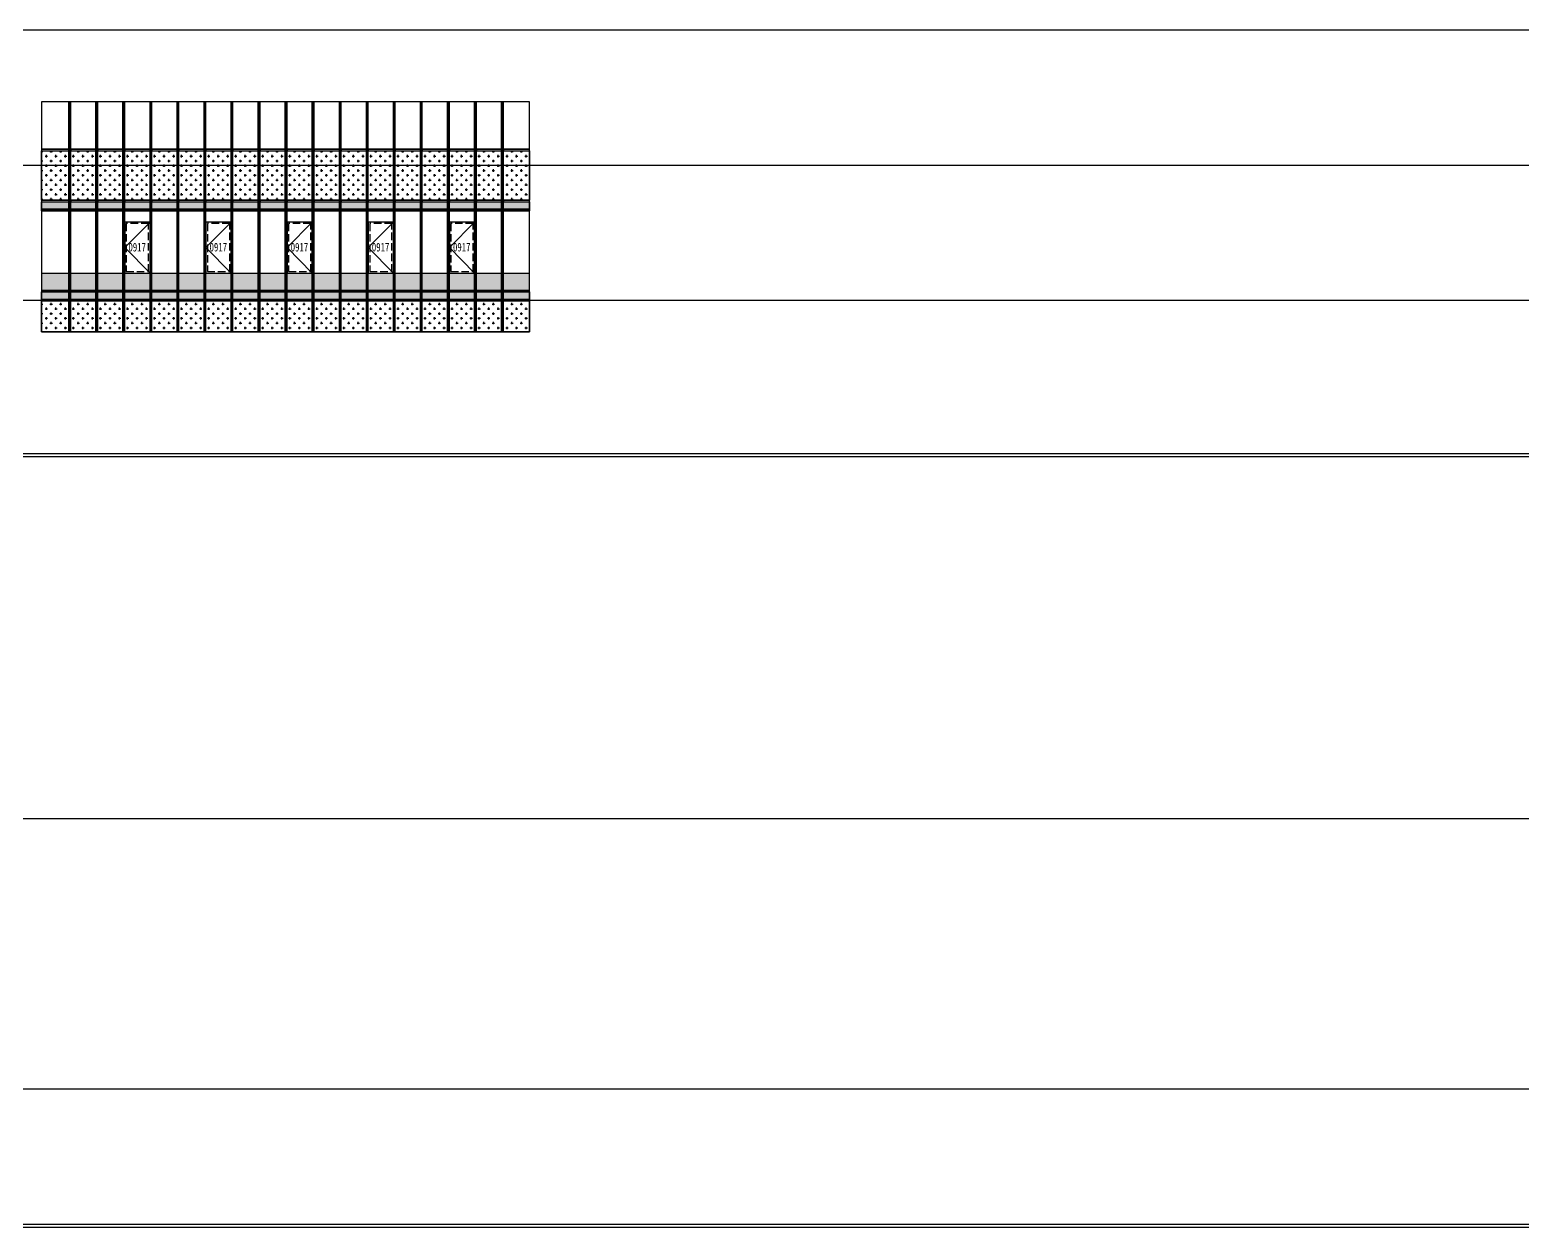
# Model space of a CAD drawing. Extents: x -483182 to 812890, y -390528 to -214858.
# Drawn here: x 407848 to 457506, y -390528 to -350670 of the extents above; entities that cross this region are included whole.
import ezdxf

# ---------------------------------------------------------------- set-up
doc = ezdxf.new("R2010")
doc.units = 0
doc.header["$LTSCALE"] = 1000
doc.header["$MEASUREMENT"] = 0
doc.linetypes.add('DASH', pattern=[0.35, 0.25, -0.1])
doc.layers.add('04-不打印_辅助线', color=165, linetype='Continuous', plot=False)
for name, color, linetype in [('05-填充_156', 156, 'Continuous'), ('05-填充_168', 168, 'Continuous'), ('05-填充_18', 18, 'Continuous'), ('05-填充_天正', 14, 'Continuous'), ('A-C_幕墙龙骨', 133, 'Continuous'), ('A-C_窗', 140, 'Continuous')]:
    doc.layers.add(name, color=color, linetype=linetype)
doc.styles.get("Standard").update_dxf_attribs({"font": 'STXIHEI_0.TTF', "width": 0.75})
pattern_1 = [(0, (-26772, 317429.43), (158.75, 158.75), [79.375, -238.125]), (90, (-26732.32, 317389.74), (-158.75, 158.75), [79.375, -238.125])]
pattern_2 = [(0, (-27672, 317429.43), (158.75, 158.75), [79.375, -238.125]), (90, (-27632.32, 317389.74), (-158.75, 158.75), [79.375, -238.125])]
pattern_3 = [(0, (-28572, 317429.43), (158.75, 158.75), [79.375, -238.125]), (90, (-28532.32, 317389.74), (-158.75, 158.75), [79.375, -238.125])]
pattern_4 = [(0, (-29472, 317429.43), (158.75, 158.75), [79.375, -238.125]), (90, (-29432.32, 317389.74), (-158.75, 158.75), [79.375, -238.125])]
pattern_5 = [(0, (-30372, 317429.43), (158.75, 158.75), [79.375, -238.125]), (90, (-30332.32, 317389.74), (-158.75, 158.75), [79.375, -238.125])]
pattern_6 = [(0, (-31272, 317429.43), (158.75, 158.75), [79.375, -238.125]), (90, (-31232.32, 317389.74), (-158.75, 158.75), [79.375, -238.125])]
pattern_7 = [(0, (-17772, 317429.43), (158.75, 158.75), [79.375, -238.125]), (90, (-17732.32, 317389.74), (-158.75, 158.75), [79.375, -238.125])]
pattern_8 = [(0, (-18672, 317429.43), (158.75, 158.75), [79.375, -238.125]), (90, (-18632.32, 317389.74), (-158.75, 158.75), [79.375, -238.125])]
pattern_9 = [(0, (-19572, 317429.43), (158.75, 158.75), [79.375, -238.125]), (90, (-19532.32, 317389.74), (-158.75, 158.75), [79.375, -238.125])]
pattern_10 = [(0, (-20472, 317429.43), (158.75, 158.75), [79.375, -238.125]), (90, (-20432.32, 317389.74), (-158.75, 158.75), [79.375, -238.125])]
pattern_11 = [(0, (-21372, 317429.43), (158.75, 158.75), [79.375, -238.125]), (90, (-21332.32, 317389.74), (-158.75, 158.75), [79.375, -238.125])]
pattern_12 = [(0, (-22272, 317429.43), (158.75, 158.75), [79.375, -238.125]), (90, (-22232.32, 317389.74), (-158.75, 158.75), [79.375, -238.125])]
pattern_13 = [(0, (-23172, 317429.43), (158.75, 158.75), [79.375, -238.125]), (90, (-23132.32, 317389.74), (-158.75, 158.75), [79.375, -238.125])]
pattern_14 = [(0, (-24072, 317429.43), (158.75, 158.75), [79.375, -238.125]), (90, (-24032.32, 317389.74), (-158.75, 158.75), [79.375, -238.125])]
pattern_15 = [(0, (-24972, 317429.43), (158.75, 158.75), [79.375, -238.125]), (90, (-24932.32, 317389.74), (-158.75, 158.75), [79.375, -238.125])]
pattern_16 = [(0, (-25872, 317429.43), (158.75, 158.75), [79.375, -238.125]), (90, (-25832.32, 317389.74), (-158.75, 158.75), [79.375, -238.125])]
pattern_17 = [(0, (-16842, 317429.43), (158.75, 158.75), [79.375, -238.125]), (90, (-16802.32, 317389.74), (-158.75, 158.75), [79.375, -238.125])]
pattern_18 = [(0, (-32172, 317429.43), (158.75, 158.75), [79.375, -238.125]), (90, (-32132.32, 317389.74), (-158.75, 158.75), [79.375, -238.125])]

# ---------------------------------------------------------------- blocks, each defined once
blk = doc.blocks.new('*U722')
blk.add_lwpolyline([(0, 0), (840, 0), (840, 1700), (0, 1700)], close=True)
blk.add_lwpolyline([(840, 1700), (0, 850), (840, 0)])
at = {"linetype": 'DASH'}
blk.add_lwpolyline([(50, 50), (790, 50), (790, 1650), (50, 1650)], close=True, dxfattribs=at)
at = {"layer": '04-不打印_辅助线', "width": 0.75}
blk.add_text('0917', height=285.4, dxfattribs=at).set_placement((121, 723))
blk = doc.blocks.new('jdtyrs')
at = {"layer": '05-填充_156'}
h = blk.add_hatch(dxfattribs=at)
h.set_pattern_fill('CROSS', color=136, scale=100)
h.set_pattern_definition(pattern_18)
h.paths.add_polyline_path([(0, 5875), (917, 5875), (917, 4225), (0, 4225)])
h = blk.add_hatch(dxfattribs=at)
h.set_pattern_fill('CROSS', color=136, scale=100)
h.set_pattern_definition(pattern_6)
h.paths.add_polyline_path([(977, 5875), (1817, 5875), (1817, 4225), (977, 4225)])
h = blk.add_hatch(dxfattribs=at)
h.set_pattern_fill('CROSS', color=136, scale=100)
h.set_pattern_definition(pattern_5)
h.paths.add_polyline_path([(1877, 5875), (2717, 5875), (2717, 4225), (1877, 4225)])
h = blk.add_hatch(dxfattribs=at)
h.set_pattern_fill('CROSS', color=136, scale=100)
h.set_pattern_definition(pattern_4)
h.paths.add_polyline_path([(2777, 5875), (3617, 5875), (3617, 4225), (2777, 4225)])
h = blk.add_hatch(dxfattribs=at)
h.set_pattern_fill('CROSS', color=136, scale=100)
h.set_pattern_definition(pattern_3)
h.paths.add_polyline_path([(3677, 5875), (4517, 5875), (4517, 4225), (3677, 4225)])
h = blk.add_hatch(dxfattribs=at)
h.set_pattern_fill('CROSS', color=136, scale=100)
h.set_pattern_definition(pattern_2)
h.paths.add_polyline_path([(4577, 5875), (5417, 5875), (5417, 4225), (4577, 4225)])
h = blk.add_hatch(dxfattribs=at)
h.set_pattern_fill('CROSS', color=136, scale=100)
h.set_pattern_definition(pattern_1)
h.paths.add_polyline_path([(5477, 5875), (6317, 5875), (6317, 4225), (5477, 4225)])
h = blk.add_hatch(dxfattribs=at)
h.set_pattern_fill('CROSS', color=136, scale=100)
h.set_pattern_definition(pattern_16)
h.paths.add_polyline_path([(6377, 5875), (7217, 5875), (7217, 4225), (6377, 4225)])
h = blk.add_hatch(dxfattribs=at)
h.set_pattern_fill('CROSS', color=136, scale=100)
h.set_pattern_definition(pattern_15)
h.paths.add_polyline_path([(7277, 5875), (8117, 5875), (8117, 4225), (7277, 4225)])
h = blk.add_hatch(dxfattribs=at)
h.set_pattern_fill('CROSS', color=136, scale=100)
h.set_pattern_definition(pattern_14)
h.paths.add_polyline_path([(8177, 5875), (9017, 5875), (9017, 4225), (8177, 4225)])
h = blk.add_hatch(dxfattribs=at)
h.set_pattern_fill('CROSS', color=136, scale=100)
h.set_pattern_definition(pattern_13)
h.paths.add_polyline_path([(9077, 5875), (9917, 5875), (9917, 4225), (9077, 4225)])
h = blk.add_hatch(dxfattribs=at)
h.set_pattern_fill('CROSS', color=136, scale=100)
h.set_pattern_definition(pattern_12)
h.paths.add_polyline_path([(9977, 5875), (10817, 5875), (10817, 4225), (9977, 4225)])
h = blk.add_hatch(dxfattribs=at)
h.set_pattern_fill('CROSS', color=136, scale=100)
h.set_pattern_definition(pattern_11)
h.paths.add_polyline_path([(10877, 5875), (11717, 5875), (11717, 4225), (10877, 4225)])
h = blk.add_hatch(dxfattribs=at)
h.set_pattern_fill('CROSS', color=136, scale=100)
h.set_pattern_definition(pattern_10)
h.paths.add_polyline_path([(11777, 5875), (12617, 5875), (12617, 4225), (11777, 4225)])
h = blk.add_hatch(dxfattribs=at)
h.set_pattern_fill('CROSS', color=136, scale=100)
h.set_pattern_definition(pattern_9)
h.paths.add_polyline_path([(12677, 5875), (13517, 5875), (13517, 4225), (12677, 4225)])
h = blk.add_hatch(dxfattribs=at)
h.set_pattern_fill('CROSS', color=136, scale=100)
h.set_pattern_definition(pattern_8)
h.paths.add_polyline_path([(13577, 5875), (14417, 5875), (14417, 4225), (13577, 4225)])
h = blk.add_hatch(dxfattribs=at)
h.set_pattern_fill('CROSS', color=136, scale=100)
h.set_pattern_definition(pattern_7)
h.paths.add_polyline_path([(14477, 5875), (15317, 5875), (15317, 4225), (14477, 4225)])
h = blk.add_hatch(dxfattribs=at)
h.set_pattern_fill('CROSS', color=136, scale=100)
h.set_pattern_definition(pattern_17)
h.paths.add_polyline_path([(15377, 5875), (16247, 5875), (16247, 4225), (15377, 4225)])
h = blk.add_hatch(dxfattribs=at)
h.set_pattern_fill('CROSS', color=136, scale=100)
h.set_pattern_definition(pattern_18)
h.paths.add_polyline_path([(0, 875), (917, 875), (917, -150), (0, -150)])
h = blk.add_hatch(dxfattribs=at)
h.set_pattern_fill('CROSS', color=136, scale=100)
h.set_pattern_definition(pattern_6)
h.paths.add_polyline_path([(977, 875), (1817, 875), (1817, -150), (977, -150)])
h = blk.add_hatch(dxfattribs=at)
h.set_pattern_fill('CROSS', color=136, scale=100)
h.set_pattern_definition(pattern_5)
h.paths.add_polyline_path([(1877, 875), (2717, 875), (2717, -150), (1877, -150)])
h = blk.add_hatch(dxfattribs=at)
h.set_pattern_fill('CROSS', color=136, scale=100)
h.set_pattern_definition(pattern_4)
h.paths.add_polyline_path([(2777, 875), (3617, 875), (3617, -150), (2777, -150)])
h = blk.add_hatch(dxfattribs=at)
h.set_pattern_fill('CROSS', color=136, scale=100)
h.set_pattern_definition(pattern_3)
h.paths.add_polyline_path([(3677, 875), (4517, 875), (4517, -150), (3677, -150)])
h = blk.add_hatch(dxfattribs=at)
h.set_pattern_fill('CROSS', color=136, scale=100)
h.set_pattern_definition(pattern_2)
h.paths.add_polyline_path([(4577, 875), (5417, 875), (5417, -150), (4577, -150)])
h = blk.add_hatch(dxfattribs=at)
h.set_pattern_fill('CROSS', color=136, scale=100)
h.set_pattern_definition(pattern_1)
h.paths.add_polyline_path([(5477, 875), (6317, 875), (6317, -150), (5477, -150)])
h = blk.add_hatch(dxfattribs=at)
h.set_pattern_fill('CROSS', color=136, scale=100)
h.set_pattern_definition(pattern_16)
h.paths.add_polyline_path([(6377, 875), (7217, 875), (7217, -150), (6377, -150)])
h = blk.add_hatch(dxfattribs=at)
h.set_pattern_fill('CROSS', color=136, scale=100)
h.set_pattern_definition(pattern_15)
h.paths.add_polyline_path([(7277, 875), (8117, 875), (8117, -150), (7277, -150)])
h = blk.add_hatch(dxfattribs=at)
h.set_pattern_fill('CROSS', color=136, scale=100)
h.set_pattern_definition(pattern_14)
h.paths.add_polyline_path([(8177, 875), (9017, 875), (9017, -150), (8177, -150)])
h = blk.add_hatch(dxfattribs=at)
h.set_pattern_fill('CROSS', color=136, scale=100)
h.set_pattern_definition(pattern_13)
h.paths.add_polyline_path([(9077, 875), (9917, 875), (9917, -150), (9077, -150)])
h = blk.add_hatch(dxfattribs=at)
h.set_pattern_fill('CROSS', color=136, scale=100)
h.set_pattern_definition(pattern_12)
h.paths.add_polyline_path([(9977, 875), (10817, 875), (10817, -150), (9977, -150)])
h = blk.add_hatch(dxfattribs=at)
h.set_pattern_fill('CROSS', color=136, scale=100)
h.set_pattern_definition(pattern_11)
h.paths.add_polyline_path([(10877, 875), (11717, 875), (11717, -150), (10877, -150)])
h = blk.add_hatch(dxfattribs=at)
h.set_pattern_fill('CROSS', color=136, scale=100)
h.set_pattern_definition(pattern_10)
h.paths.add_polyline_path([(11777, 875), (12617, 875), (12617, -150), (11777, -150)])
h = blk.add_hatch(dxfattribs=at)
h.set_pattern_fill('CROSS', color=136, scale=100)
h.set_pattern_definition(pattern_9)
h.paths.add_polyline_path([(12677, 875), (13517, 875), (13517, -150), (12677, -150)])
h = blk.add_hatch(dxfattribs=at)
h.set_pattern_fill('CROSS', color=136, scale=100)
h.set_pattern_definition(pattern_8)
h.paths.add_polyline_path([(13577, 875), (14417, 875), (14417, -150), (13577, -150)])
h = blk.add_hatch(dxfattribs=at)
h.set_pattern_fill('CROSS', color=136, scale=100)
h.set_pattern_definition(pattern_7)
h.paths.add_polyline_path([(14477, 875), (15317, 875), (15317, -150), (14477, -150)])
h = blk.add_hatch(dxfattribs=at)
h.set_pattern_fill('CROSS', color=136, scale=100)
h.set_pattern_definition(pattern_17)
h.paths.add_polyline_path([(15377, 875), (16247, 875), (16247, -150), (15377, -150)])
at = {"layer": '05-填充_168'}
h = blk.add_hatch(color=256, dxfattribs=at)
h.dxf.hatch_style = 1
h.paths.add_polyline_path([(0, 4175), (917, 4175), (917, 3925), (0, 3925)])
h = blk.add_hatch(color=256, dxfattribs=at)
h.dxf.hatch_style = 1
h.paths.add_polyline_path([(977, 4175), (1817, 4175), (1817, 3925), (977, 3925)])
h = blk.add_hatch(color=256, dxfattribs=at)
h.dxf.hatch_style = 1
h.paths.add_polyline_path([(1877, 4175), (2717, 4175), (2717, 3925), (1877, 3925)])
h = blk.add_hatch(color=256, dxfattribs=at)
h.dxf.hatch_style = 1
h.paths.add_polyline_path([(2777, 4175), (3617, 4175), (3617, 3925), (2777, 3925)])
h = blk.add_hatch(color=256, dxfattribs=at)
h.dxf.hatch_style = 1
h.paths.add_polyline_path([(3677, 4175), (4517, 4175), (4517, 3925), (3677, 3925)])
h = blk.add_hatch(color=256, dxfattribs=at)
h.dxf.hatch_style = 1
h.paths.add_polyline_path([(4577, 4175), (5417, 4175), (5417, 3925), (4577, 3925)])
h = blk.add_hatch(color=256, dxfattribs=at)
h.dxf.hatch_style = 1
h.paths.add_polyline_path([(5477, 4175), (6317, 4175), (6317, 3925), (5477, 3925)])
h = blk.add_hatch(color=256, dxfattribs=at)
h.dxf.hatch_style = 1
h.paths.add_polyline_path([(6377, 4175), (7217, 4175), (7217, 3925), (6377, 3925)])
h = blk.add_hatch(color=256, dxfattribs=at)
h.dxf.hatch_style = 1
h.paths.add_polyline_path([(7277, 4175), (8117, 4175), (8117, 3925), (7277, 3925)])
h = blk.add_hatch(color=256, dxfattribs=at)
h.dxf.hatch_style = 1
h.paths.add_polyline_path([(8177, 4175), (9017, 4175), (9017, 3925), (8177, 3925)])
h = blk.add_hatch(color=256, dxfattribs=at)
h.dxf.hatch_style = 1
h.paths.add_polyline_path([(9077, 4175), (9917, 4175), (9917, 3925), (9077, 3925)])
h = blk.add_hatch(color=256, dxfattribs=at)
h.dxf.hatch_style = 1
h.paths.add_polyline_path([(9977, 4175), (10817, 4175), (10817, 3925), (9977, 3925)])
h = blk.add_hatch(color=256, dxfattribs=at)
h.dxf.hatch_style = 1
h.paths.add_polyline_path([(10877, 4175), (11717, 4175), (11717, 3925), (10877, 3925)])
h = blk.add_hatch(color=256, dxfattribs=at)
h.dxf.hatch_style = 1
h.paths.add_polyline_path([(11777, 4175), (12617, 4175), (12617, 3925), (11777, 3925)])
h = blk.add_hatch(color=256, dxfattribs=at)
h.dxf.hatch_style = 1
h.paths.add_polyline_path([(12677, 4175), (13517, 4175), (13517, 3925), (12677, 3925)])
h = blk.add_hatch(color=256, dxfattribs=at)
h.dxf.hatch_style = 1
h.paths.add_polyline_path([(13577, 4175), (14417, 4175), (14417, 3925), (13577, 3925)])
h = blk.add_hatch(color=256, dxfattribs=at)
h.dxf.hatch_style = 1
h.paths.add_polyline_path([(14477, 4175), (15317, 4175), (15317, 3925), (14477, 3925)])
h = blk.add_hatch(color=256, dxfattribs=at)
h.dxf.hatch_style = 1
h.paths.add_polyline_path([(15377, 4175), (16247, 4175), (16247, 3925), (15377, 3925)])
h = blk.add_hatch(color=256, dxfattribs=at)
h.dxf.hatch_style = 1
h.paths.add_polyline_path([(0, 1175), (917, 1175), (917, 925), (0, 925)])
h = blk.add_hatch(color=256, dxfattribs=at)
h.dxf.hatch_style = 1
h.paths.add_polyline_path([(977, 1175), (1817, 1175), (1817, 925), (977, 925)])
h = blk.add_hatch(color=256, dxfattribs=at)
h.dxf.hatch_style = 1
h.paths.add_polyline_path([(1877, 1175), (2717, 1175), (2717, 925), (1877, 925)])
h = blk.add_hatch(color=256, dxfattribs=at)
h.dxf.hatch_style = 1
h.paths.add_polyline_path([(2777, 1175), (3617, 1175), (3617, 925), (2777, 925)])
h = blk.add_hatch(color=256, dxfattribs=at)
h.dxf.hatch_style = 1
h.paths.add_polyline_path([(3677, 1175), (4517, 1175), (4517, 925), (3677, 925)])
h = blk.add_hatch(color=256, dxfattribs=at)
h.dxf.hatch_style = 1
h.paths.add_polyline_path([(4577, 1175), (5417, 1175), (5417, 925), (4577, 925)])
h = blk.add_hatch(color=256, dxfattribs=at)
h.dxf.hatch_style = 1
h.paths.add_polyline_path([(5477, 1175), (6317, 1175), (6317, 925), (5477, 925)])
h = blk.add_hatch(color=256, dxfattribs=at)
h.dxf.hatch_style = 1
h.paths.add_polyline_path([(6377, 1175), (7217, 1175), (7217, 925), (6377, 925)])
h = blk.add_hatch(color=256, dxfattribs=at)
h.dxf.hatch_style = 1
h.paths.add_polyline_path([(7277, 1175), (8117, 1175), (8117, 925), (7277, 925)])
h = blk.add_hatch(color=256, dxfattribs=at)
h.dxf.hatch_style = 1
h.paths.add_polyline_path([(8177, 1175), (9017, 1175), (9017, 925), (8177, 925)])
h = blk.add_hatch(color=256, dxfattribs=at)
h.dxf.hatch_style = 1
h.paths.add_polyline_path([(9077, 1175), (9917, 1175), (9917, 925), (9077, 925)])
h = blk.add_hatch(color=256, dxfattribs=at)
h.dxf.hatch_style = 1
h.paths.add_polyline_path([(9977, 1175), (10817, 1175), (10817, 925), (9977, 925)])
h = blk.add_hatch(color=256, dxfattribs=at)
h.dxf.hatch_style = 1
h.paths.add_polyline_path([(10877, 1175), (11717, 1175), (11717, 925), (10877, 925)])
h = blk.add_hatch(color=256, dxfattribs=at)
h.dxf.hatch_style = 1
h.paths.add_polyline_path([(11777, 1175), (12617, 1175), (12617, 925), (11777, 925)])
h = blk.add_hatch(color=256, dxfattribs=at)
h.dxf.hatch_style = 1
h.paths.add_polyline_path([(12677, 1175), (13517, 1175), (13517, 925), (12677, 925)])
h = blk.add_hatch(color=256, dxfattribs=at)
h.dxf.hatch_style = 1
h.paths.add_polyline_path([(13577, 1175), (14417, 1175), (14417, 925), (13577, 925)])
h = blk.add_hatch(color=256, dxfattribs=at)
h.dxf.hatch_style = 1
h.paths.add_polyline_path([(14477, 1175), (15317, 1175), (15317, 925), (14477, 925)])
h = blk.add_hatch(color=256, dxfattribs=at)
h.dxf.hatch_style = 1
h.paths.add_polyline_path([(15377, 1175), (16247, 1175), (16247, 925), (15377, 925)])
at = {"layer": '05-填充_天正'}
h = blk.add_hatch(dxfattribs=at)
h.set_pattern_fill('AR-CONC', color=256, scale=200)
h.set_pattern_definition([(50, (569349.8, 336406.5), (364.36934, -31.87817), [38.1, -419.1]), (355, (569349.8, 336406.5), (-70.48565, 382.11329), [30.48, -335.28]), (100.451, (569380.17, 336403.84), (293.885, 350.23338), [32.38, -356.18]), (46.1842, (569349.8, 336508.1), (542.15808, -84.08466), [57.15, -628.65]), (96.6356, (569395, 336501.1), (474.80847, 494.8511), [48.57, -534.27]), (351.184, (569349.8, 336508.1), (474.8092, 494.85024), [45.72, -502.92]), (21, (569400.6, 336482.7), (303.22976, -204.53104), [38.1, -419.1]), (326, (569400.6, 336482.7), (123.60406, 368.37593), [30.48, -335.28]), (71.4514, (569425.87, 336465.66), (426.83298, 163.84572), [32.38, -356.18]), (37.5, (569349.8, 336406.5), (6.177207, 169.110078), [0, -331.216, 0, -340.36, 0, -336.55]), (7.5, (569349.8, 336406.5), (133.639325, 200.36115), [0, -194.056, 0, -323.596, 0, -128.27]), (327.5, (569236.52, 336406.5), (271.18119, -11.457488), [0, -127, 0, -396.24, 0, -525.78]), (317.5, (569185.72, 336406.5), (296.25836, 50.85298), [0, -165.1, 0, -263.144, 0, -373.38])])
h.paths.add_polyline_path([(15377, 1800), (16247, 1800), (16247, 1225), (15377, 1225)])
h.paths.add_polyline_path([(14477, 1800), (15317, 1800), (15317, 1225), (14477, 1225)])
h.paths.add_polyline_path([(13577, 1800), (14417, 1800), (14417, 1225), (13577, 1225)])
h.paths.add_polyline_path([(12677, 1800), (13517, 1800), (13517, 1225), (12677, 1225)])
h.paths.add_polyline_path([(11777, 1800), (12617, 1800), (12617, 1225), (11777, 1225)])
h.paths.add_polyline_path([(10877, 1800), (11717, 1800), (11717, 1225), (10877, 1225)])
h.paths.add_polyline_path([(9977, 1800), (10817, 1800), (10817, 1225), (9977, 1225)])
h.paths.add_polyline_path([(9077, 1800), (9917, 1800), (9917, 1225), (9077, 1225)])
h.paths.add_polyline_path([(8177, 1800), (9017, 1800), (9017, 1225), (8177, 1225)])
h.paths.add_polyline_path([(7277, 1800), (8117, 1800), (8117, 1225), (7277, 1225)])
h.paths.add_polyline_path([(6377, 1800), (7217, 1800), (7217, 1225), (6377, 1225)])
h.paths.add_polyline_path([(5477, 1800), (6317, 1800), (6317, 1225), (5477, 1225)])
h.paths.add_polyline_path([(4577, 1800), (5417, 1800), (5417, 1225), (4577, 1225)])
h.paths.add_polyline_path([(3677, 1800), (4517, 1800), (4517, 1225), (3677, 1225)])
h.paths.add_polyline_path([(2777, 1800), (3617, 1800), (3617, 1225), (2777, 1225)])
h.paths.add_polyline_path([(1877, 1800), (2717, 1800), (2717, 1225), (1877, 1225)])
h.paths.add_polyline_path([(977, 1800), (1817, 1800), (1817, 1225), (977, 1225)])
h.paths.add_polyline_path([(0, 1800), (917, 1800), (917, 1225), (0, 1225)])
for points in [[(0, 5925), (917, 5925)], [(0, 5875), (917, 5875)], [(0, 5875), (917, 5875)], [(977, 5925), (1817, 5925)], [(977, 5875), (1817, 5875)], [(977, 5875), (1817, 5875)], [(1877, 5925), (2717, 5925)], [(1877, 5875), (2717, 5875)], [(1877, 5875), (2717, 5875)], [(2777, 5925), (3617, 5925)], [(2777, 5875), (3617, 5875)], [(2777, 5875), (3617, 5875)], [(3677, 5925), (4517, 5925)], [(3677, 5875), (4517, 5875)], [(3677, 5875), (4517, 5875)], [(4577, 5925), (5417, 5925)], [(4577, 5875), (5417, 5875)], [(4577, 5875), (5417, 5875)], [(5477, 5925), (6317, 5925)], [(5477, 5875), (6317, 5875)], [(5477, 5875), (6317, 5875)], [(6377, 5925), (7217, 5925)], [(6377, 5875), (7217, 5875)], [(6377, 5875), (7217, 5875)], [(7277, 5925), (8117, 5925)], [(7277, 5875), (8117, 5875)], [(7277, 5875), (8117, 5875)], [(8177, 5925), (9017, 5925)], [(8177, 5875), (9017, 5875)], [(8177, 5875), (9017, 5875)], [(9077, 5925), (9917, 5925)], [(9077, 5875), (9917, 5875)], [(9077, 5875), (9917, 5875)], [(9977, 5925), (10817, 5925)], [(9977, 5875), (10817, 5875)], [(9977, 5875), (10817, 5875)], [(10877, 5925), (11717, 5925)], [(10877, 5875), (11717, 5875)], [(10877, 5875), (11717, 5875)], [(11777, 5925), (12617, 5925)], [(11777, 5875), (12617, 5875)], [(11777, 5875), (12617, 5875)], [(12677, 5925), (13517, 5925)], [(12677, 5875), (13517, 5875)], [(12677, 5875), (13517, 5875)], [(13577, 5925), (14417, 5925)], [(13577, 5875), (14417, 5875)], [(13577, 5875), (14417, 5875)], [(14477, 5925), (15317, 5925)], [(14477, 5875), (15317, 5875)], [(14477, 5875), (15317, 5875)], [(15377, 5925), (16247, 5925)], [(15377, 5875), (16247, 5875)], [(15377, 5875), (16247, 5875)], [(0, 4225), (917, 4225)], [(0, 4175), (917, 4175)], [(977, 4225), (1817, 4225)], [(977, 4175), (1817, 4175)], [(1877, 4225), (2717, 4225)], [(1877, 4175), (2717, 4175)], [(2777, 4225), (3617, 4225)], [(2777, 4175), (3617, 4175)], [(3677, 4225), (4517, 4225)], [(3677, 4175), (4517, 4175)], [(4577, 4225), (5417, 4225)], [(4577, 4175), (5417, 4175)], [(5477, 4225), (6317, 4225)], [(5477, 4175), (6317, 4175)], [(6377, 4225), (7217, 4225)], [(6377, 4175), (7217, 4175)], [(7277, 4225), (8117, 4225)], [(7277, 4175), (8117, 4175)], [(8177, 4225), (9017, 4225)], [(8177, 4175), (9017, 4175)], [(9077, 4225), (9917, 4225)], [(9077, 4175), (9917, 4175)], [(9977, 4225), (10817, 4225)], [(9977, 4175), (10817, 4175)], [(10877, 4225), (11717, 4225)], [(10877, 4175), (11717, 4175)], [(11777, 4225), (12617, 4225)], [(11777, 4175), (12617, 4175)], [(12677, 4225), (13517, 4225)], [(12677, 4175), (13517, 4175)], [(13577, 4225), (14417, 4225)], [(13577, 4175), (14417, 4175)], [(14477, 4225), (15317, 4225)], [(14477, 4175), (15317, 4175)], [(15377, 4225), (16247, 4225)], [(15377, 4175), (16247, 4175)], [(0, 3925), (917, 3925)], [(0, 3875), (917, 3875)], [(977, 3925), (1817, 3925)], [(977, 3875), (1817, 3875)], [(1877, 3925), (2717, 3925)], [(1877, 3875), (2717, 3875)], [(2777, 3925), (3617, 3925)], [(2777, 3875), (3617, 3875)], [(3677, 3925), (4517, 3925)], [(3677, 3875), (4517, 3875)], [(4577, 3925), (5417, 3925)], [(4577, 3875), (5417, 3875)], [(5477, 3925), (6317, 3925)], [(5477, 3875), (6317, 3875)], [(6377, 3925), (7217, 3925)], [(6377, 3875), (7217, 3875)], [(7277, 3925), (8117, 3925)], [(7277, 3875), (8117, 3875)], [(8177, 3925), (9017, 3925)], [(8177, 3875), (9017, 3875)], [(9077, 3925), (9917, 3925)], [(9077, 3875), (9917, 3875)], [(9977, 3925), (10817, 3925)], [(9977, 3875), (10817, 3875)], [(10877, 3925), (11717, 3925)], [(10877, 3875), (11717, 3875)], [(11777, 3925), (12617, 3925)], [(11777, 3875), (12617, 3875)], [(12677, 3925), (13517, 3925)], [(12677, 3875), (13517, 3875)], [(13577, 3925), (14417, 3925)], [(13577, 3875), (14417, 3875)], [(14477, 3925), (15317, 3925)], [(14477, 3875), (15317, 3875)], [(15377, 3925), (16247, 3925)], [(15377, 3875), (16247, 3875)], [(0, 1800), (917, 1800)], [(977, 1800), (1817, 1800)], [(1877, 1800), (2717, 1800)], [(2777, 1800), (3617, 1800)], [(3677, 1800), (4517, 1800)], [(4577, 1800), (5417, 1800)], [(5477, 1800), (6317, 1800)], [(6377, 1800), (7217, 1800)], [(7277, 1800), (8117, 1800)], [(8177, 1800), (9017, 1800)], [(9077, 1800), (9917, 1800)], [(9977, 1800), (10817, 1800)], [(10877, 1800), (11717, 1800)], [(11777, 1800), (12617, 1800)], [(12677, 1800), (13517, 1800)], [(13577, 1800), (14417, 1800)], [(14477, 1800), (15317, 1800)], [(15377, 1800), (16247, 1800)], [(0, 1225), (917, 1225)], [(0, 1175), (917, 1175)], [(977, 1225), (1817, 1225)], [(977, 1175), (1817, 1175)], [(1877, 1225), (2717, 1225)], [(1877, 1175), (2717, 1175)], [(2777, 1225), (3617, 1225)], [(2777, 1175), (3617, 1175)], [(3677, 1225), (4517, 1225)], [(3677, 1175), (4517, 1175)], [(4577, 1225), (5417, 1225)], [(4577, 1175), (5417, 1175)], [(5477, 1225), (6317, 1225)], [(5477, 1175), (6317, 1175)], [(6377, 1225), (7217, 1225)], [(6377, 1175), (7217, 1175)], [(7277, 1225), (8117, 1225)], [(7277, 1175), (8117, 1175)], [(8177, 1225), (9017, 1225)], [(8177, 1175), (9017, 1175)], [(9077, 1225), (9917, 1225)], [(9077, 1175), (9917, 1175)], [(9977, 1225), (10817, 1225)], [(9977, 1175), (10817, 1175)], [(10877, 1225), (11717, 1225)], [(10877, 1175), (11717, 1175)], [(11777, 1225), (12617, 1225)], [(11777, 1175), (12617, 1175)], [(12677, 1225), (13517, 1225)], [(12677, 1175), (13517, 1175)], [(13577, 1225), (14417, 1225)], [(13577, 1175), (14417, 1175)], [(14477, 1225), (15317, 1225)], [(14477, 1175), (15317, 1175)], [(15377, 1225), (16247, 1225)], [(15377, 1175), (16247, 1175)], [(0, 925), (917, 925)], [(0, 875), (917, 875)], [(977, 925), (1817, 925)], [(977, 875), (1817, 875)], [(1877, 925), (2717, 925)], [(1877, 875), (2717, 875)], [(2777, 925), (3617, 925)], [(2777, 875), (3617, 875)], [(3677, 925), (4517, 925)], [(3677, 875), (4517, 875)], [(4577, 925), (5417, 925)], [(4577, 875), (5417, 875)], [(5477, 925), (6317, 925)], [(5477, 875), (6317, 875)], [(6377, 925), (7217, 925)], [(6377, 875), (7217, 875)], [(7277, 925), (8117, 925)], [(7277, 875), (8117, 875)], [(8177, 925), (9017, 925)], [(8177, 875), (9017, 875)], [(9077, 925), (9917, 925)], [(9077, 875), (9917, 875)], [(9977, 925), (10817, 925)], [(9977, 875), (10817, 875)], [(10877, 925), (11717, 925)], [(10877, 875), (11717, 875)], [(11777, 925), (12617, 925)], [(11777, 875), (12617, 875)], [(12677, 925), (13517, 925)], [(12677, 875), (13517, 875)], [(13577, 925), (14417, 925)], [(13577, 875), (14417, 875)], [(14477, 925), (15317, 925)], [(14477, 875), (15317, 875)], [(15377, 925), (16247, 925)], [(15377, 875), (16247, 875)]]:
    blk.add_lwpolyline(points)
for points in [[(0, 5875), (917, 5875), (917, 5925), (0, 5925)], [(0, 5875), (917, 5875), (917, 4225), (0, 4225)], [(977, 5875), (1817, 5875), (1817, 5925), (977, 5925)], [(977, 5875), (1817, 5875), (1817, 4225), (977, 4225)], [(1877, 5875), (2717, 5875), (2717, 5925), (1877, 5925)], [(1877, 5875), (2717, 5875), (2717, 4225), (1877, 4225)], [(2777, 5875), (3617, 5875), (3617, 5925), (2777, 5925)], [(2777, 5875), (3617, 5875), (3617, 4225), (2777, 4225)], [(3677, 5875), (4517, 5875), (4517, 5925), (3677, 5925)], [(3677, 5875), (4517, 5875), (4517, 4225), (3677, 4225)], [(4577, 5875), (5417, 5875), (5417, 5925), (4577, 5925)], [(4577, 5875), (5417, 5875), (5417, 4225), (4577, 4225)], [(5477, 5875), (6317, 5875), (6317, 5925), (5477, 5925)], [(5477, 5875), (6317, 5875), (6317, 4225), (5477, 4225)], [(6377, 5875), (7217, 5875), (7217, 5925), (6377, 5925)], [(6377, 5875), (7217, 5875), (7217, 4225), (6377, 4225)], [(7277, 5875), (8117, 5875), (8117, 5925), (7277, 5925)], [(7277, 5875), (8117, 5875), (8117, 4225), (7277, 4225)], [(8177, 5875), (9017, 5875), (9017, 5925), (8177, 5925)], [(8177, 5875), (9017, 5875), (9017, 4225), (8177, 4225)], [(9077, 5875), (9917, 5875), (9917, 5925), (9077, 5925)], [(9077, 5875), (9917, 5875), (9917, 4225), (9077, 4225)], [(9977, 5875), (10817, 5875), (10817, 5925), (9977, 5925)], [(9977, 5875), (10817, 5875), (10817, 4225), (9977, 4225)], [(10877, 5875), (11717, 5875), (11717, 5925), (10877, 5925)], [(10877, 5875), (11717, 5875), (11717, 4225), (10877, 4225)], [(11777, 5875), (12617, 5875), (12617, 5925), (11777, 5925)], [(11777, 5875), (12617, 5875), (12617, 4225), (11777, 4225)], [(12677, 5875), (13517, 5875), (13517, 5925), (12677, 5925)], [(12677, 5875), (13517, 5875), (13517, 4225), (12677, 4225)], [(13577, 5875), (14417, 5875), (14417, 5925), (13577, 5925)], [(13577, 5875), (14417, 5875), (14417, 4225), (13577, 4225)], [(14477, 5875), (15317, 5875), (15317, 5925), (14477, 5925)], [(14477, 5875), (15317, 5875), (15317, 4225), (14477, 4225)], [(15377, 5875), (16247, 5875), (16247, 5925), (15377, 5925)], [(15377, 5875), (16247, 5875), (16247, 4225), (15377, 4225)], [(0, 4175), (917, 4175), (917, 4225), (0, 4225)], [(0, 4175), (917, 4175), (917, 3925), (0, 3925)], [(977, 4175), (1817, 4175), (1817, 4225), (977, 4225)], [(977, 4175), (1817, 4175), (1817, 3925), (977, 3925)], [(1877, 4175), (2717, 4175), (2717, 4225), (1877, 4225)], [(1877, 4175), (2717, 4175), (2717, 3925), (1877, 3925)], [(2777, 4175), (3617, 4175), (3617, 4225), (2777, 4225)], [(2777, 4175), (3617, 4175), (3617, 3925), (2777, 3925)], [(3677, 4175), (4517, 4175), (4517, 4225), (3677, 4225)], [(3677, 4175), (4517, 4175), (4517, 3925), (3677, 3925)], [(4577, 4175), (5417, 4175), (5417, 4225), (4577, 4225)], [(4577, 4175), (5417, 4175), (5417, 3925), (4577, 3925)], [(5477, 4175), (6317, 4175), (6317, 4225), (5477, 4225)], [(5477, 4175), (6317, 4175), (6317, 3925), (5477, 3925)], [(6377, 4175), (7217, 4175), (7217, 4225), (6377, 4225)], [(6377, 4175), (7217, 4175), (7217, 3925), (6377, 3925)], [(7277, 4175), (8117, 4175), (8117, 4225), (7277, 4225)], [(7277, 4175), (8117, 4175), (8117, 3925), (7277, 3925)], [(8177, 4175), (9017, 4175), (9017, 4225), (8177, 4225)], [(8177, 4175), (9017, 4175), (9017, 3925), (8177, 3925)], [(9077, 4175), (9917, 4175), (9917, 4225), (9077, 4225)], [(9077, 4175), (9917, 4175), (9917, 3925), (9077, 3925)], [(9977, 4175), (10817, 4175), (10817, 4225), (9977, 4225)], [(9977, 4175), (10817, 4175), (10817, 3925), (9977, 3925)], [(10877, 4175), (11717, 4175), (11717, 4225), (10877, 4225)], [(10877, 4175), (11717, 4175), (11717, 3925), (10877, 3925)], [(11777, 4175), (12617, 4175), (12617, 4225), (11777, 4225)], [(11777, 4175), (12617, 4175), (12617, 3925), (11777, 3925)], [(12677, 4175), (13517, 4175), (13517, 4225), (12677, 4225)], [(12677, 4175), (13517, 4175), (13517, 3925), (12677, 3925)], [(13577, 4175), (14417, 4175), (14417, 4225), (13577, 4225)], [(13577, 4175), (14417, 4175), (14417, 3925), (13577, 3925)], [(14477, 4175), (15317, 4175), (15317, 4225), (14477, 4225)], [(14477, 4175), (15317, 4175), (15317, 3925), (14477, 3925)], [(15377, 4175), (16247, 4175), (16247, 4225), (15377, 4225)], [(15377, 4175), (16247, 4175), (16247, 3925), (15377, 3925)], [(917, 3875), (0, 3875), (0, 3925), (917, 3925)], [(1817, 3875), (977, 3875), (977, 3925), (1817, 3925)], [(2717, 3875), (1877, 3875), (1877, 3925), (2717, 3925)], [(3617, 3875), (2777, 3875), (2777, 3925), (3617, 3925)], [(4517, 3875), (3677, 3875), (3677, 3925), (4517, 3925)], [(5417, 3875), (4577, 3875), (4577, 3925), (5417, 3925)], [(6317, 3875), (5477, 3875), (5477, 3925), (6317, 3925)], [(7217, 3875), (6377, 3875), (6377, 3925), (7217, 3925)], [(8117, 3875), (7277, 3875), (7277, 3925), (8117, 3925)], [(9017, 3875), (8177, 3875), (8177, 3925), (9017, 3925)], [(9917, 3875), (9077, 3875), (9077, 3925), (9917, 3925)], [(10817, 3875), (9977, 3875), (9977, 3925), (10817, 3925)], [(11717, 3875), (10877, 3875), (10877, 3925), (11717, 3925)], [(12617, 3875), (11777, 3875), (11777, 3925), (12617, 3925)], [(13517, 3875), (12677, 3875), (12677, 3925), (13517, 3925)], [(14417, 3875), (13577, 3875), (13577, 3925), (14417, 3925)], [(15317, 3875), (14477, 3875), (14477, 3925), (15317, 3925)], [(16247, 3875), (15377, 3875), (15377, 3925), (16247, 3925)], [(0, 1175), (917, 1175), (917, 1225), (0, 1225)], [(0, 1175), (917, 1175), (917, 925), (0, 925)], [(977, 1175), (1817, 1175), (1817, 1225), (977, 1225)], [(977, 1175), (1817, 1175), (1817, 925), (977, 925)], [(1877, 1175), (2717, 1175), (2717, 1225), (1877, 1225)], [(1877, 1175), (2717, 1175), (2717, 925), (1877, 925)], [(2777, 1175), (3617, 1175), (3617, 1225), (2777, 1225)], [(2777, 1175), (3617, 1175), (3617, 925), (2777, 925)], [(3677, 1175), (4517, 1175), (4517, 1225), (3677, 1225)], [(3677, 1175), (4517, 1175), (4517, 925), (3677, 925)], [(4577, 1175), (5417, 1175), (5417, 1225), (4577, 1225)], [(4577, 1175), (5417, 1175), (5417, 925), (4577, 925)], [(5477, 1175), (6317, 1175), (6317, 1225), (5477, 1225)], [(5477, 1175), (6317, 1175), (6317, 925), (5477, 925)], [(6377, 1175), (7217, 1175), (7217, 1225), (6377, 1225)], [(6377, 1175), (7217, 1175), (7217, 925), (6377, 925)], [(7277, 1175), (8117, 1175), (8117, 1225), (7277, 1225)], [(7277, 1175), (8117, 1175), (8117, 925), (7277, 925)], [(8177, 1175), (9017, 1175), (9017, 1225), (8177, 1225)], [(8177, 1175), (9017, 1175), (9017, 925), (8177, 925)], [(9077, 1175), (9917, 1175), (9917, 1225), (9077, 1225)], [(9077, 1175), (9917, 1175), (9917, 925), (9077, 925)], [(9977, 1175), (10817, 1175), (10817, 1225), (9977, 1225)], [(9977, 1175), (10817, 1175), (10817, 925), (9977, 925)], [(10877, 1175), (11717, 1175), (11717, 1225), (10877, 1225)], [(10877, 1175), (11717, 1175), (11717, 925), (10877, 925)], [(11777, 1175), (12617, 1175), (12617, 1225), (11777, 1225)], [(11777, 1175), (12617, 1175), (12617, 925), (11777, 925)], [(12677, 1175), (13517, 1175), (13517, 1225), (12677, 1225)], [(12677, 1175), (13517, 1175), (13517, 925), (12677, 925)], [(13577, 1175), (14417, 1175), (14417, 1225), (13577, 1225)], [(13577, 1175), (14417, 1175), (14417, 925), (13577, 925)], [(14477, 1175), (15317, 1175), (15317, 1225), (14477, 1225)], [(14477, 1175), (15317, 1175), (15317, 925), (14477, 925)], [(15377, 1175), (16247, 1175), (16247, 1225), (15377, 1225)], [(15377, 1175), (16247, 1175), (16247, 925), (15377, 925)], [(917, 875), (0, 875), (0, 925), (917, 925)], [(0, 875), (917, 875), (917, -150), (0, -150)], [(1817, 875), (977, 875), (977, 925), (1817, 925)], [(977, 875), (1817, 875), (1817, -150), (977, -150)], [(2717, 875), (1877, 875), (1877, 925), (2717, 925)], [(1877, 875), (2717, 875), (2717, -150), (1877, -150)], [(3617, 875), (2777, 875), (2777, 925), (3617, 925)], [(2777, 875), (3617, 875), (3617, -150), (2777, -150)], [(4517, 875), (3677, 875), (3677, 925), (4517, 925)], [(3677, 875), (4517, 875), (4517, -150), (3677, -150)], [(5417, 875), (4577, 875), (4577, 925), (5417, 925)], [(4577, 875), (5417, 875), (5417, -150), (4577, -150)], [(6317, 875), (5477, 875), (5477, 925), (6317, 925)], [(5477, 875), (6317, 875), (6317, -150), (5477, -150)], [(7217, 875), (6377, 875), (6377, 925), (7217, 925)], [(6377, 875), (7217, 875), (7217, -150), (6377, -150)], [(8117, 875), (7277, 875), (7277, 925), (8117, 925)], [(7277, 875), (8117, 875), (8117, -150), (7277, -150)], [(9017, 875), (8177, 875), (8177, 925), (9017, 925)], [(8177, 875), (9017, 875), (9017, -150), (8177, -150)], [(9917, 875), (9077, 875), (9077, 925), (9917, 925)], [(9077, 875), (9917, 875), (9917, -150), (9077, -150)], [(10817, 875), (9977, 875), (9977, 925), (10817, 925)], [(9977, 875), (10817, 875), (10817, -150), (9977, -150)], [(11717, 875), (10877, 875), (10877, 925), (11717, 925)], [(10877, 875), (11717, 875), (11717, -150), (10877, -150)], [(12617, 875), (11777, 875), (11777, 925), (12617, 925)], [(11777, 875), (12617, 875), (12617, -150), (11777, -150)], [(13517, 875), (12677, 875), (12677, 925), (13517, 925)], [(12677, 875), (13517, 875), (13517, -150), (12677, -150)], [(14417, 875), (13577, 875), (13577, 925), (14417, 925)], [(13577, 875), (14417, 875), (14417, -150), (13577, -150)], [(15317, 875), (14477, 875), (14477, 925), (15317, 925)], [(14477, 875), (15317, 875), (15317, -150), (14477, -150)], [(16247, 875), (15377, 875), (15377, 925), (16247, 925)], [(15377, 875), (16247, 875), (16247, -150), (15377, -150)]]:
    blk.add_lwpolyline(points, close=True)
at = {"layer": '05-填充_18', "const_width": 60}
for points in [[(947, -150), (947, 7500)], [(1847, -150), (1847, 7500)], [(2747, -150), (2747, 7500)], [(3647, -150), (3647, 7500)], [(4547, -150), (4547, 7500)], [(5447, -150), (5447, 7500)], [(6347, -150), (6347, 7500)], [(7247, -150), (7247, 7500)], [(8147, -150), (8147, 7500)], [(9047, -150), (9047, 7500)], [(9947, -150), (9947, 7500)], [(10847, -150), (10847, 7500)], [(11747, -150), (11747, 7500)], [(12647, -150), (12647, 7500)], [(13547, -150), (13547, 7500)], [(14447, -150), (14447, 7500)], [(15347, -150), (15347, 7500)]]:
    blk.add_lwpolyline(points, dxfattribs=at)
at = {"layer": 'A-C_幕墙龙骨'}
for points in [[(917, -150), (917, 7500)], [(977, -150), (977, 7500)], [(1817, -150), (1817, 7500)], [(1877, -150), (1877, 7500)], [(2717, -150), (2717, 7500)], [(2777, -150), (2777, 7500)], [(3617, -150), (3617, 7500)], [(3677, -150), (3677, 7500)], [(4517, -150), (4517, 7500)], [(4577, -150), (4577, 7500)], [(5417, -150), (5417, 7500)], [(5477, -150), (5477, 7500)], [(6317, -150), (6317, 7500)], [(6377, -150), (6377, 7500)], [(7217, -150), (7217, 7500)], [(7277, -150), (7277, 7500)], [(8117, -150), (8117, 7500)], [(8177, -150), (8177, 7500)], [(9017, -150), (9017, 7500)], [(9077, -150), (9077, 7500)], [(9917, -150), (9917, 7500)], [(9977, -150), (9977, 7500)], [(10817, -150), (10817, 7500)], [(10877, -150), (10877, 7500)], [(11717, -150), (11717, 7500)], [(11777, -150), (11777, 7500)], [(12617, -150), (12617, 7500)], [(12677, -150), (12677, 7500)], [(13517, -150), (13517, 7500)], [(13577, -150), (13577, 7500)], [(14417, -150), (14417, 7500)], [(14477, -150), (14477, 7500)], [(15317, -150), (15317, 7500)], [(15377, -150), (15377, 7500)]]:
    blk.add_lwpolyline(points, dxfattribs=at)
at = {"layer": 'A-C_窗'}
blk.add_lwpolyline([(0, -150), (16247, -150), (16247, 7500), (0, 7500)], close=True, dxfattribs=at)
blk.add_lwpolyline([(0, -150), (16247, -150), (16247, 7500), (0, 7500)], close=True, dxfattribs=at)
for p in [(2777, 1800), (5477, 1800), (8177, 1800), (10877, 1800), (13577, 1800)]:
    blk.add_blockref('*U722', p, dxfattribs=at)

msp = doc.modelspace()

# ---------------------------------------------------------------- linework, layer by layer
at = {"layer": '04-不打印_辅助线'}
for points in [[(-29082.7, -350670.4), (480719.6, -350670.4)], [(-29082.7, -355170.4), (480719.6, -355170.4)], [(-29082.7, -359670.4), (480719.6, -359670.4)], [(-29082.7, -364770.4), (480719.6, -364770.4)], [(-29082.7, -364870.4), (480719.6, -364870.4)], [(-29082.7, -376928.4), (480719.6, -376928.4)], [(-29082.7, -385928.4), (480719.6, -385928.4)], [(-29082.7, -390428.4), (480719.6, -390428.4)], [(-29082.7, -390528.4), (480719.6, -390528.4)]]:
    msp.add_lwpolyline(points, dxfattribs=at)

# ---------------------------------------------------------------- block references
at = {"layer": 'A-C_窗'}
msp.add_blockref('jdtyrs', (408230.5, -360570.4), dxfattribs=at)

doc.saveas('drawing.dxf')
